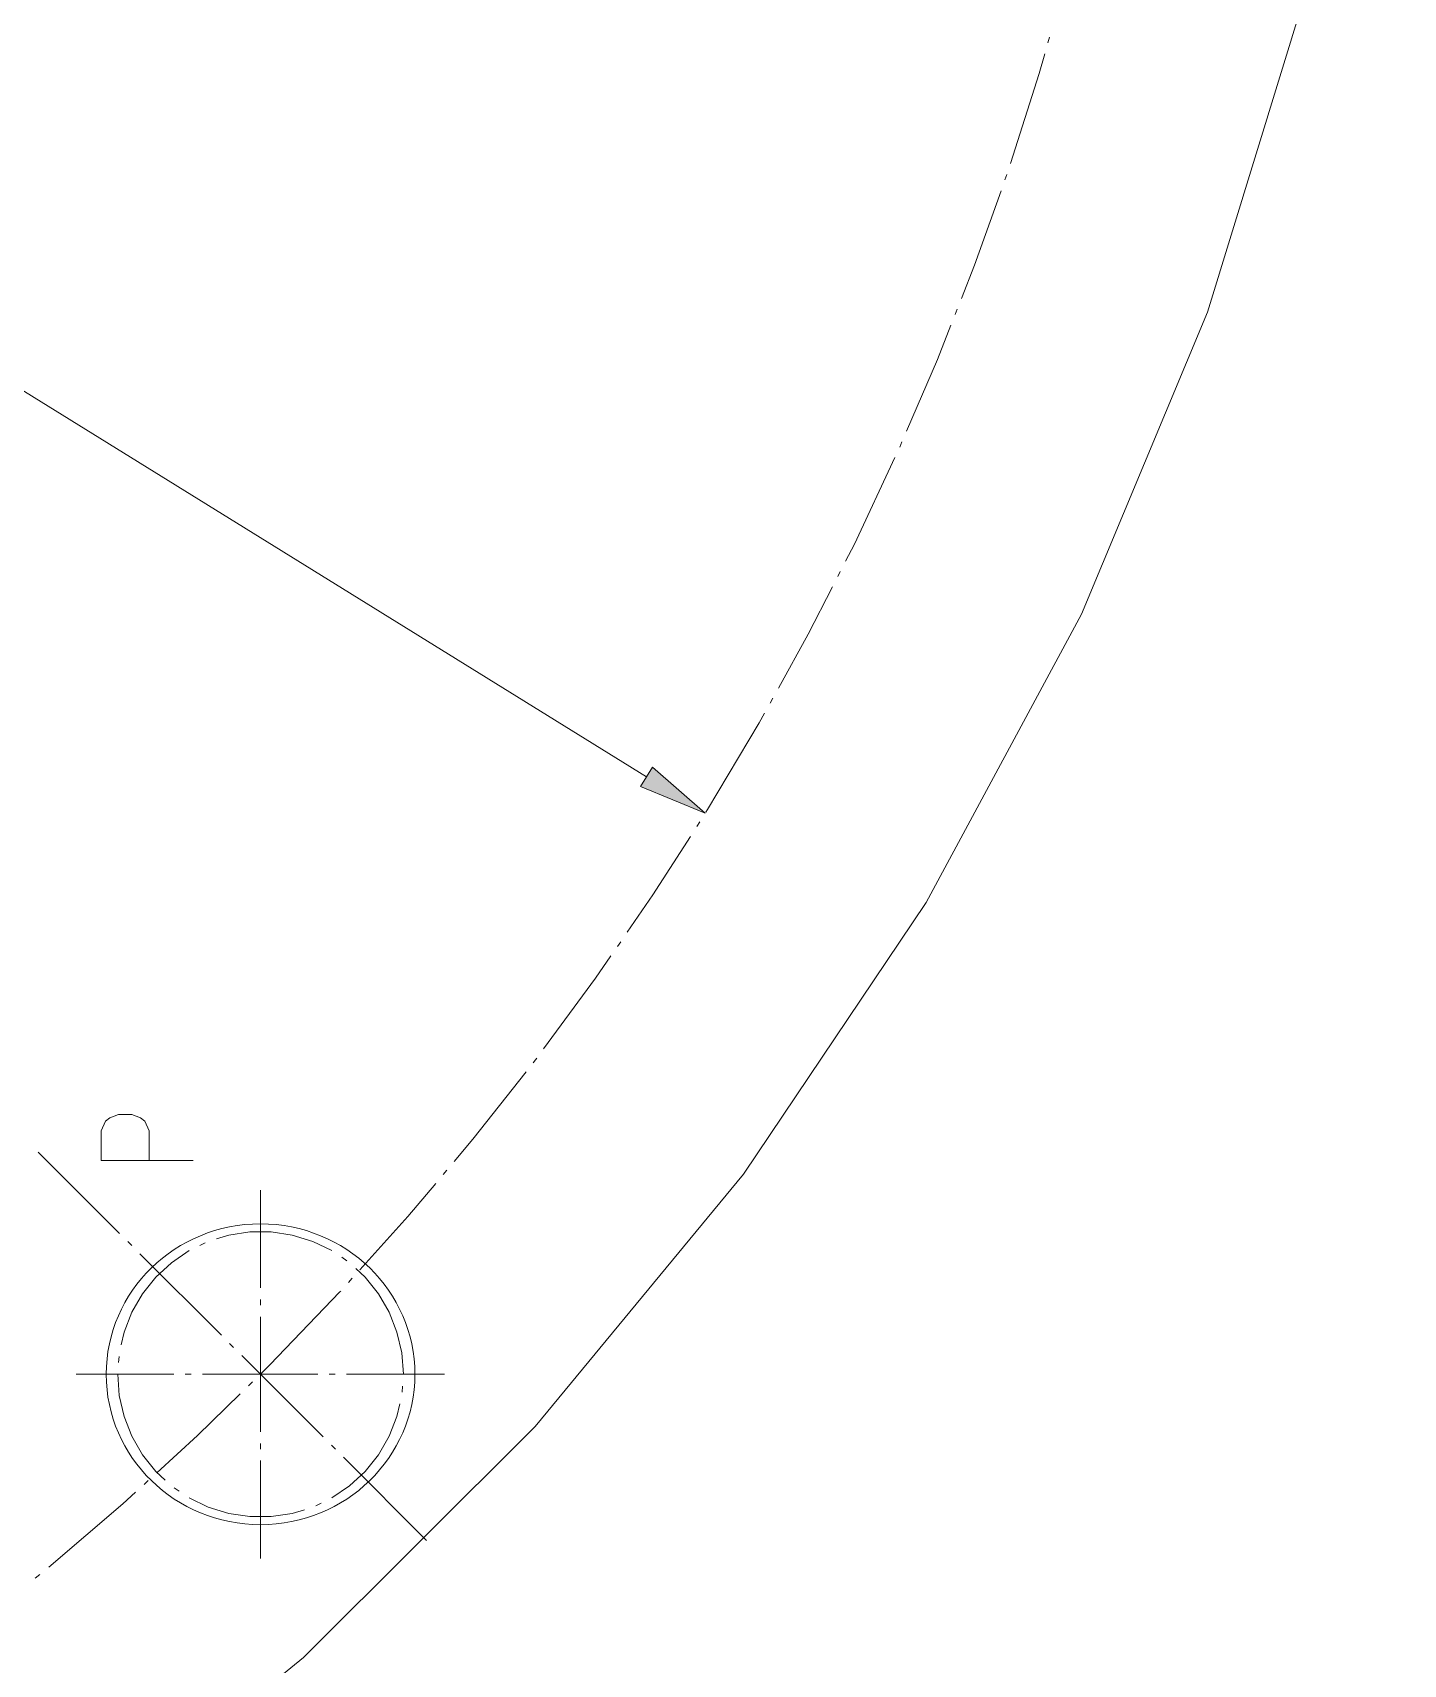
# Model space of a CAD drawing. Header units: millimetres. Extents: x 0 to 829, y 0 to 586.
# Drawn here: x 688.9 to 747.6, y 96.8 to 166.7 of the extents above; entities that cross this region are included whole.
import ezdxf

# ---------------------------------------------------------------- set-up
doc = ezdxf.new("R2010")
doc.units = ezdxf.units.MM

msp = doc.modelspace()

# ---------------------------------------------------------------- hatches: boundary and pattern name
h = msp.add_hatch(color=0)
h.dxf.hatch_style = 2
h.paths.add_polyline_path([(715.458028, 135.247944), (717.712278, 133.268861), (714.939444, 134.408333)])

# ---------------------------------------------------------------- linework, layer by layer
at = {"color": 0, "lineweight": 0}
for points in [[(715.196972, 134.828139), (493.955917, 271.93875)], [(556.471667, 68.555306), (569.884278, 64.498361), (583.6285, 61.771389), (597.570278, 60.399083), (611.582611, 60.399083), (625.527917, 61.771389), (639.272139, 64.498361), (652.681222, 68.555306), (665.631694, 73.903417), (678.000083, 80.489778), (689.659389, 88.257944), (700.507306, 97.126778), (710.434472, 107.015139), (719.349167, 117.82425), (727.163194, 129.455333), (733.806, 141.791972), (739.207028, 154.721278), (743.320417, 168.11625), (746.103833, 181.846361), (747.529056, 195.784611), (747.589028, 209.796944), (746.276694, 223.745778), (743.606167, 237.500583), (739.605667, 250.930833)], [(732.37725, 166.253583), (732.444278, 166.489944)], [(730.772111, 161.088917), (732.003306, 164.94125), (732.243194, 165.780861)], [(730.532222, 160.390417), (730.616889, 160.619722)], [(728.673083, 155.310417), (729.230472, 156.732111), (730.369944, 159.92475)], [(728.401444, 154.6225), (728.493167, 154.851806)], [(726.323583, 149.627167), (727.6465, 152.699861), (728.221528, 154.163889)], [(726.030778, 148.949833), (726.129556, 149.175611)], [(723.713028, 144.060333), (724.0905, 144.797639), (725.829694, 148.501806)], [(723.377889, 143.404167), (723.48725, 143.622889)], [(720.841417, 138.624028), (722.118472, 140.941778), (723.152111, 142.966722)], [(720.485111, 137.978444), (720.601528, 138.193639)], [(717.736972, 133.31825), (717.807528, 133.424083), (720.022972, 137.145889), (720.245222, 137.548056)], [(717.341861, 132.697361), (717.472389, 132.901972)], [(714.367944, 128.17475), (715.468611, 129.776361), (717.07375, 132.281083)], [(710.78725, 123.179417), (713.016806, 126.20625), (713.672972, 127.162278)], [(713.951667, 127.567972), (714.08925, 127.769056)], [(710.34275, 122.58675), (710.445056, 122.717278), (710.494444, 122.784306)], [(706.963139, 118.364), (707.763944, 119.312972), (710.039361, 122.202222)], [(695.790667, 118.399278), (691.846611, 118.399278), (691.846611, 119.669278), (692.037111, 120.089083), (692.224083, 120.230194), (692.598028, 120.371306), (693.162472, 120.371306), (693.536417, 120.230194), (693.726917, 120.089083), (693.913889, 119.669278), (693.913889, 118.399278)], [(692.643889, 115.280722), (689.158444, 118.766167)], [(702.927361, 113.724972), (704.973472, 116.000389), (706.172917, 117.422083)], [(706.486889, 117.799556), (706.645639, 117.986528)], [(698.672861, 117.136333), (698.672861, 112.948861)], [(701.731444, 114.543417), (700.905944, 114.942056), (700.034583, 115.210167), (699.131472, 115.34775), (698.217778, 115.34775), (697.314667, 115.210167), (696.789028, 115.047889)], [(693.166, 114.758611), (692.993139, 114.931472)], [(696.30925, 114.878556), (696.079944, 114.765667)], [(695.617806, 114.543417), (694.862861, 114.028361), (694.192583, 113.407472), (693.624611, 112.694861), (693.166, 111.904639), (692.834389, 111.054444), (692.710917, 110.518222)], [(697.000694, 110.923917), (693.51525, 114.409361)], [(702.366444, 114.113028), (702.154778, 114.257667)], [(702.433472, 113.178167), (702.599278, 113.361611)], [(704.7865, 109.25175), (704.719472, 110.161917), (704.514861, 111.054444), (704.18325, 111.904639), (703.724639, 112.694861), (703.156667, 113.407472), (702.7545, 113.781417)], [(698.686972, 109.272917), (699.075028, 109.653917), (702.073639, 112.779528), (702.105389, 112.811278)], [(698.672861, 112.454972), (698.672861, 112.208028)], [(698.672861, 111.714139), (698.672861, 106.785833)], [(697.522806, 110.401806), (697.349944, 110.574667)], [(692.619194, 110.017278), (692.601556, 109.75975)], [(701.3575, 106.567111), (697.872056, 110.052556)], [(690.777694, 109.25175), (694.961639, 109.25175)], [(692.56275, 109.25175), (692.629778, 108.341583), (692.834389, 107.449056), (693.166, 106.598861), (693.624611, 105.808639), (694.192583, 105.0925), (694.59475, 104.722083)], [(695.455528, 109.25175), (695.702472, 109.25175)], [(696.196361, 109.25175), (701.124667, 109.25175)], [(701.618556, 109.25175), (701.8655, 109.25175)], [(702.355861, 109.25175), (706.543333, 109.25175)], [(694.234917, 105.036056), (695.974111, 106.627083), (697.805028, 108.415667)], [(698.157806, 108.757861), (698.334194, 108.930722)], [(704.730056, 108.486222), (704.747694, 108.740222)], [(701.731444, 103.956556), (702.486389, 104.471611), (703.156667, 105.0925), (703.724639, 105.808639), (704.18325, 106.598861), (704.514861, 107.449056), (704.638333, 107.985278)], [(698.672861, 106.291944), (698.672861, 106.048528)], [(701.879611, 106.045), (701.70675, 106.217861)], [(698.672861, 105.554639), (698.672861, 101.367167)], [(705.784861, 102.13975), (702.228861, 105.69575)], [(689.606472, 100.989694), (692.774417, 103.702556), (693.32475, 104.207028)], [(693.688111, 104.538639), (693.871556, 104.704444)], [(694.982806, 104.390472), (695.194472, 104.245833)], [(695.617806, 103.956556), (696.439778, 103.561444), (697.314667, 103.293333), (698.217778, 103.15575), (699.131472, 103.15575), (700.034583, 103.293333), (700.556694, 103.452083)], [(701.04, 103.624944), (701.269306, 103.734306)], [(689.031444, 100.524028), (689.225472, 100.675722)]]:
    msp.add_lwpolyline(points, dxfattribs=at)
msp.add_lwpolyline([(715.458028, 135.247944), (717.712278, 133.268861), (714.939444, 134.408333)], close=True, dxfattribs=at)
msp.add_ellipse((698.674625, 109.249986), major_axis=(6.605764, 0), ratio=0.9749, start_param=0, end_param=6.283185, dxfattribs=at)

doc.saveas('drawing.dxf')
